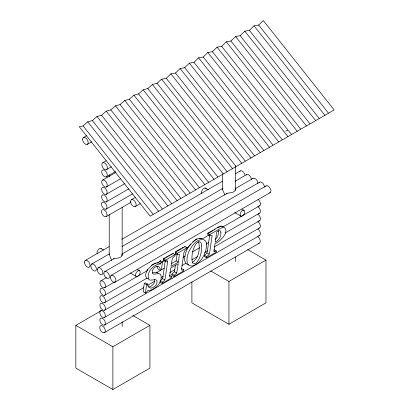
<?xml version="1.0" encoding="UTF-8"?>
<svg xmlns="http://www.w3.org/2000/svg" width="410" height="410" viewBox="0 0 410 410"><rect width="100%" height="100%" fill="white"/><g stroke="black" fill="none" stroke-linecap="round" stroke-linejoin="round"><path stroke-width="0.61" d="M177.197 253.769L176.167 260.878L171.37 263.645M209.73 234.986L207.27 251.817L206.215 253.928L204.375 255.322L204.195 256.516L206.507 257.752L216.162 252.176L216.342 250.981L214.025 249.746M164.861 260.514L161.422 262.492L160.51 263.917C153.53 264.271 145.934 272.368 148.804 279.338L149.763 279.989L151.075 280.122L155.59 279.63L156.917 280.553C158.491 286.067 148.635 292.371 147.631 284.048L145.319 282.813L144.243 283.433L143.162 291.756L145.473 292.991L146.539 292.376L147.585 290.721C155.047 290.388 163.713 281.767 160.515 274.259C158.183 272.67 155.323 274.849 152.874 273.834L152.387 273.234C150.9 268.145 159.992 262.159 160.366 270.364L158.05 269.129L156.897 266.044M145.473 292.991L146.554 284.668L147.631 284.048M161.443 269.739L162.514 261.862L160.197 260.627M175.552 264.998L174.404 271.753L171.892 274.075L171.713 275.274L174.024 276.504L183.629 270.959L183.808 269.76L181.497 268.529M165.22 261.211L162.826 277.478L161.776 279.615L159.931 280.978L162.242 282.213L164.087 280.845L165.143 278.708L167.603 261.877L167.464 261.083L166.542 260.586M172.769 253.37L175.085 254.605L174.906 255.799L172.359 258.269L171.016 266.418L178.478 262.108L179.38 254.205L177.258 254.441L175.408 253.457M162.99 260.114L165.302 261.344L165.481 260.15L176.484 253.8M159.751 282.177L162.068 283.407L162.242 282.213M169.535 275.433L171.846 276.668L171.672 277.862L162.068 283.407M174.024 276.504L174.204 275.305L176.715 272.983L178.227 263.727L170.765 268.037L169.571 276.509L170.068 277.216L171.846 276.668M177.258 254.441L177.438 253.242L188.661 246.769M206.507 257.752L206.686 256.552L208.526 255.158L209.582 253.052L212.042 236.221L211.909 235.422L211.493 235.237L209.741 235.688L207.89 234.704M209.741 235.688L209.92 234.489L219.55 228.929L222.266 227.637L224.214 227.335C229.959 232.132 219.755 241.746 215.03 243.663L214.015 250.853L214.507 251.555L216.342 250.981M147.59 269.56C146.165 272.04 144.715 275.453 146.493 278.108L148.328 278.846M222.789 188.492L222.568 189.876L224.183 193.279A3.921 2.409 56.7 0 1 224.577 195.083M166.265 78.366L170.888 73.836L175.506 73.036L180.123 68.506L184.746 67.701L189.364 63.171L193.981 62.366L198.599 57.836L203.222 57.031L207.839 52.5L212.457 51.701L217.08 47.17L221.697 46.366L226.315 41.835L230.938 41.031L235.555 36.5L240.173 35.696L244.796 31.165L249.413 30.366L254.031 25.835L258.648 25.03L263.271 20.5L334.15 109.952L150.152 216.183L79.273 126.731L83.122 125.906L87.74 121.842L92.358 120.571L96.98 116.507L101.598 115.236L106.216 111.171L110.838 109.906L115.456 105.841L120.074 104.57L124.696 100.506L129.314 99.235L133.932 95.171L138.554 93.905L143.172 89.836L147.79 88.57L152.407 84.506L157.03 83.235L161.648 79.171L166.265 78.366L235.975 166.342M147.041 270.569C150.029 266.971 153.299 262.595 158.557 262.877L159.408 261.416L160.494 260.786L160.515 261.124M192.72 241.849L195.411 239.768M215.358 239.327C217.843 237.236 218.93 233.746 218.422 230.589M188.841 246.436C192.377 242.894 196.441 236.775 202.207 238.722M226.125 194.073L227.647 193.192L231.804 192.551A6.442 4.172 7 0 0 235.079 190.363L235.299 188.805M151.5 265.229L156.061 262.948M83.414 137.514L86.736 135.597M87.345 144.32L91.773 141.763M102.843 162.667L106.164 160.751M106.38 169.658A3.926 2.27 60 0 0 105.585 163.718A3.926 2.27 60 0 0 101.87 165.112A3.926 2.27 60 0 0 106.38 169.658L111.361 166.783M106.241 176.915A3.926 2.27 60 0 0 105.447 170.975A3.926 2.27 60 0 0 101.736 172.369A3.926 2.27 60 0 0 106.241 176.915L115.651 171.482M102.731 180.026L116.015 172.359M106.267 187.016A3.926 2.27 60 0 0 105.472 181.082A3.926 2.27 60 0 0 101.757 182.47A3.926 2.27 60 0 0 106.267 187.016L120.658 178.709M106.129 194.381A3.926 2.27 60 0 0 105.334 188.446A3.926 2.27 60 0 0 101.624 189.835A3.926 2.27 60 0 0 106.129 194.381L124.947 183.516M106.154 201.92A3.926 2.27 60 0 0 105.36 195.98A3.926 2.27 60 0 0 101.644 197.374A3.926 2.27 60 0 0 106.154 201.92L128.848 188.815M106.016 209.177A3.926 2.27 60 0 0 105.221 203.242A3.926 2.27 60 0 0 101.511 204.631A3.926 2.27 60 0 0 106.016 209.177L132.589 193.838M131.4 199.726L135.274 197.487M106.041 216.716A3.926 2.27 60 0 0 105.247 210.776A3.926 2.27 60 0 0 101.531 212.165A3.926 2.27 60 0 0 106.041 216.716L130.949 202.335M135.331 206.532L140.312 203.652M85.3 260.417L109.101 246.676M121.831 239.327L222.574 181.164M235.309 173.814L240.291 170.939M91.635 264.091L109.347 253.867M122.083 246.518L222.825 188.354M235.002 181.322L246.625 174.614M98.118 267.822L114.175 258.551M121.924 254.077L227.094 193.361M235.396 188.564L253.108 178.34M104.688 271.63L259.679 182.148M100.932 280.814L106.467 277.616M111.177 275.356L266.162 185.873M104.478 287.794A3.926 2.27 60 0 0 103.668 281.854A3.926 2.27 60 0 0 99.968 283.264A3.926 2.27 60 0 0 104.478 287.794L114.995 281.726M115.102 282.162L270.093 192.679M165.302 257.685L163.165 258.915L165.481 260.15M166.368 257.065L167.434 256.45M168.5 255.835L169.571 255.22M170.637 254.605L171.703 253.985M175.659 251.704L180.994 248.624M182.06 248.009L183.126 247.389M212.959 230.169L207.609 233.259L209.92 234.489M214.025 229.549L215.096 228.934M104.524 295.349A3.926 2.27 60 0 0 103.715 289.404A3.926 2.27 60 0 0 100.014 290.813A3.926 2.27 60 0 0 104.524 295.349L147.144 270.738M202.499 238.784L208.587 235.268M222.978 226.955L259.515 205.866M104.412 302.723A3.926 2.27 60 0 0 103.602 296.779A3.926 2.27 60 0 0 99.902 298.193A3.926 2.27 60 0 0 104.412 302.723L147.036 278.118M156.446 272.686L164.195 268.212M183.014 257.347L185.228 256.065M192.423 251.914L199.619 247.758M206.261 243.924L208.475 242.643M225.08 233.054L259.402 213.241M132.784 315.464L149.916 325.356L149.916 368.118L112.883 389.5L75.85 368.118L75.85 325.356L101.829 310.355M104.458 310.273A3.926 2.27 60 0 0 103.648 304.333A3.926 2.27 60 0 0 99.943 305.742A3.926 2.27 60 0 0 104.458 310.273L143.756 287.584M147.631 285.35L154.826 281.193M161.468 277.36L163.129 276.401M169.771 272.563L174.757 269.688M181.953 265.536L185.827 263.297M191.916 259.781L197.451 256.588M204.646 252.432L207.414 250.833M214.056 246.999L259.443 220.795M104.345 317.545A3.926 2.27 60 0 0 103.535 311.6A3.926 2.27 60 0 0 99.83 313.014A3.926 2.27 60 0 0 104.345 317.545L259.335 228.062M104.391 325.094A3.926 2.27 60 0 0 103.576 319.154A3.926 2.27 60 0 0 99.876 320.564A3.926 2.27 60 0 0 104.391 325.094L259.376 235.617M104.273 332.689A3.926 2.27 60 0 0 103.463 326.744A3.926 2.27 60 0 0 99.763 328.154A3.926 2.27 60 0 0 104.273 332.689L259.263 243.207M75.85 325.356L112.883 346.737L149.916 325.356M210.694 270.954L228.934 281.486L265.967 260.104L265.967 302.867L228.934 324.248L191.9 302.867L191.9 281.803M195.867 239.45L196.995 238.897M217.238 227.699L219.955 226.402M192.474 262.374C198.952 258.238 200.3 248.429 198.542 241.5M113.478 258.951L118.562 257.931A6.442 4.172 7 0 0 121.842 255.743L122.042 254.164M183.808 269.76L181.994 270.333L181.481 269.636L181.568 268.76L183.957 252.478L185.012 250.341L186.863 248.896L187.042 247.701L184.731 246.466M207.957 234.602L207.906 233.418C212.631 232.065 217.807 225.233 222.994 226.72M163.513 260.263L163.462 259.074L173.066 253.529L173.087 253.867M165.302 261.344L167.464 261.083M175.465 253.365L175.424 252.17L185.028 246.625L185.043 246.963M220.442 226.325L221.897 226.1M152.546 272.865L155.851 272.424L158.204 273.024M157.132 262.815L158.198 262.682L160.51 263.917M148.697 286.969C152.202 286.646 155.4 282.859 154.601 279.323M199.573 238.154L201.336 238.318M188.385 264.87C182.455 263.215 184.941 254.994 186.442 250.874A16.338 9.789 -61.9 0 1 190.619 243.976M213.584 251.063L214.507 251.555M206.942 252.924L209.254 254.154M204.375 255.322L206.686 256.552M175.126 252.012L177.438 253.242M176.167 260.878L178.478 262.108M159.111 261.257L161.422 262.492M174.404 271.753L176.715 272.983M171.892 274.075L174.204 275.305M162.498 278.595L164.815 279.83M144.243 283.433L146.554 284.668M205.548 188.144L208.3 189.733M241.879 209.12L244.078 210.391A3.275 1.891 -60 0 1 243.043 215.46A3.275 1.891 -60 0 1 240.209 213.825A3.275 1.891 -60 0 1 244.078 210.391M234.751 212.564L240.803 216.06M247.727 249.572L265.967 260.104M100.988 248.516L103.74 250.105M137.314 269.488L139.518 270.759A3.275 1.891 -60 0 1 138.477 275.833A3.275 1.891 -60 0 1 135.643 274.193A3.275 1.891 -60 0 1 139.518 270.759M130.185 272.932L136.243 276.427M222.584 226.325L223.086 226.807M258.648 25.03L328.359 113.001M254.031 25.835L324.91 115.287M249.413 30.366L319.118 118.336M244.796 31.165L315.674 120.617M240.173 35.696L309.883 123.671M235.555 36.5L306.434 125.952M230.938 41.031L300.643 129.001M226.315 41.835L297.199 131.287M221.697 46.366L291.407 134.337M217.08 47.17L287.958 136.617M212.457 51.701L282.167 139.672M207.839 52.5L278.718 141.952M203.222 57.031L272.927 145.007M198.599 57.836L269.483 147.287M193.981 62.366L263.691 150.337M189.364 63.171L260.242 152.623M184.746 67.701L254.451 155.672M180.123 68.506L251.002 157.952M175.506 73.036L245.216 161.007M170.888 73.836L241.767 163.288M161.648 79.171L232.526 168.623M157.03 83.235L227.032 171.575M152.407 84.506L223.291 173.953M147.79 88.57L217.792 176.91M143.172 89.836L214.051 179.288M138.554 93.905L208.552 182.245M133.932 95.171L204.81 184.623M129.314 99.235L199.316 187.58M124.696 100.506L195.575 189.958M120.074 104.57L190.076 192.91M115.456 105.841L186.335 195.288M110.838 109.906L180.836 198.245M106.216 111.171L177.099 200.623M101.598 115.236L171.6 203.58M96.98 116.507L167.859 205.958M92.358 120.571L162.36 208.915M87.74 121.842L158.619 211.293M83.122 125.906L153.125 214.245M109.219 254.451L110.941 258.659A3.921 2.409 56.7 0 1 111.341 260.463M235.412 166.229L235.412 190.532M235.412 257.06L235.412 261.534M228.934 281.486L228.934 324.248M222.456 174.05L222.456 189.405M122.17 207.296L122.17 255.912M122.17 321.794L122.17 326.273M112.883 346.737L112.883 389.5M109.219 174.824L109.219 176.741M109.219 214.481L109.219 254.779M285.78 131.215A3.275 0.692 -38.8 0 1 287.717 130.349M257.998 199.327A3.926 2.27 60 0 1 260.478 203.411A3.926 2.27 60 0 1 258.9 205.958M257.926 214.256A3.926 2.27 60 0 1 260.411 218.34A3.926 2.27 60 0 1 258.833 220.887M257.746 236.667A3.926 2.27 60 0 1 260.227 240.752A3.926 2.27 60 0 1 258.648 243.299M257.885 206.707A3.926 2.27 60 0 1 260.365 210.791A3.926 2.27 60 0 1 258.787 213.333M257.813 221.528A3.926 2.27 60 0 1 260.299 225.613A3.926 2.27 60 0 1 258.72 228.155M257.859 229.077A3.926 2.27 60 0 1 260.34 233.162A3.926 2.27 60 0 1 258.766 235.704M259.238 182.558A3.926 2.27 60 0 1 262.364 182.865A3.926 2.27 60 0 1 264.419 187.155M252.668 178.75A3.926 2.27 60 0 1 255.794 179.057A3.926 2.27 60 0 1 257.849 183.342M239.845 171.344A3.926 2.27 60 0 1 242.617 171.37A3.926 2.27 60 0 1 244.934 175.06M246.184 175.019A3.926 2.27 60 0 1 249.306 175.331A3.926 2.27 60 0 1 251.366 179.616M265.721 186.284A3.926 2.27 60 0 1 270.093 188.144A3.926 2.27 60 0 1 269.519 192.859M201.91 193.474A3.275 1.891 -60 0 1 203.027 189.02A3.275 1.891 -60 0 1 206.148 189M97.344 253.841A3.275 1.891 -60 0 1 98.19 249.705A3.275 1.891 -60 0 1 101.352 248.855M201.633 245.979C201.638 251.586 200.715 257.634 197.046 262.087C195.806 263.84 192.597 264.563 192.213 261.708C191.398 256.035 192.459 250.013 195.252 245.001C196.303 243.468 198.594 240.649 200.618 242.248L201.336 243.699L201.633 245.979M206.553 244.596C206.45 253.575 200.967 263.307 192.08 266.059C184.833 266.428 186.837 256.26 188.754 252.104A16.338 9.789 -61.9 0 1 193.74 244.298C196.477 239.63 206.789 236.385 206.553 244.596M220.882 232.675C221.133 236.652 218.868 240.526 215.25 242.202L216.772 231.824L219.104 230.676L220.083 230.717L220.657 231.394L220.882 232.675M103.879 273.429A3.926 2.27 60 0 0 108.045 278.61A3.926 2.27 60 0 0 108.045 273.055A3.926 2.27 60 0 0 103.879 273.429M97.308 269.621A3.926 2.27 60 0 0 101.475 274.803A3.926 2.27 60 0 0 101.475 269.247A3.926 2.27 60 0 0 97.308 269.621M84.486 262.215A3.926 2.27 60 0 0 88.652 267.402A3.926 2.27 60 0 0 88.652 261.846A3.926 2.27 60 0 0 84.486 262.215M90.825 265.89A3.926 2.27 60 0 0 94.987 271.077A3.926 2.27 60 0 0 94.987 265.521A3.926 2.27 60 0 0 90.825 265.89M110.362 277.155A3.926 2.27 60 0 0 114.528 282.336A3.926 2.27 60 0 0 114.528 276.786A3.926 2.27 60 0 0 110.362 277.155M82.6 139.313A3.926 2.27 60 0 0 86.766 144.494A3.926 2.27 60 0 0 86.766 138.939A3.926 2.27 60 0 0 82.6 139.313M130.59 201.525A3.926 2.27 60 0 0 134.757 206.707A3.926 2.27 60 0 0 134.757 201.151A3.926 2.27 60 0 0 130.59 201.525"/></g></svg>
